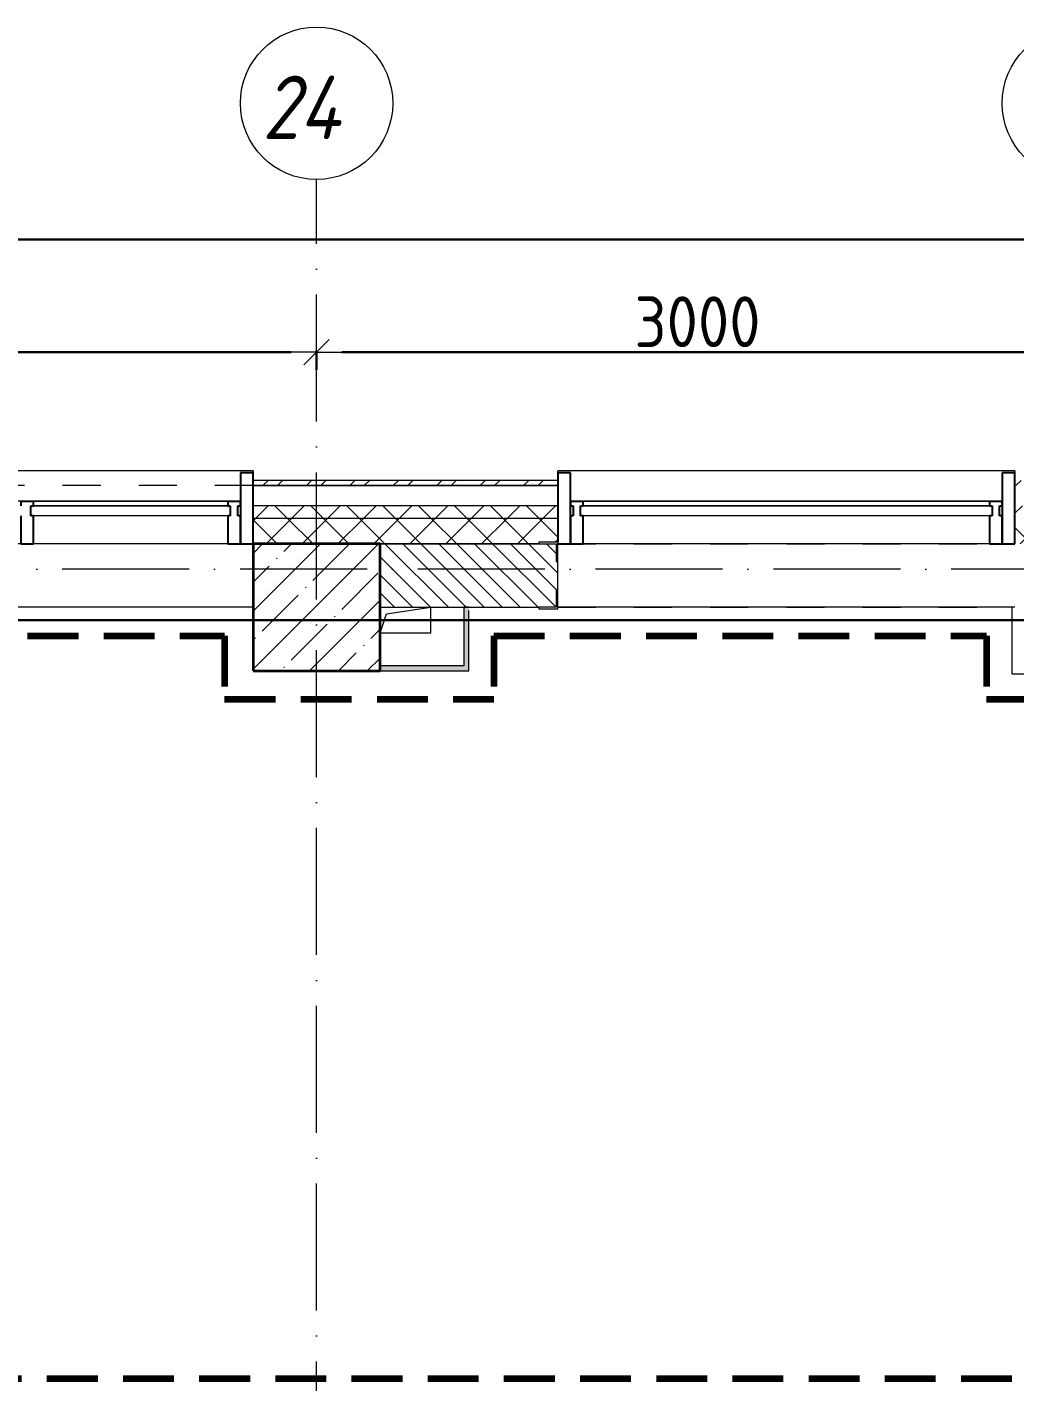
# Model space of a CAD drawing. Header units: millimetres. Extents: x -17017 to 628417, y -109036 to 199237.
# Drawn here: x 26190 to 30080, y -98215 to -92881 of the extents above; entities that cross this region are included whole.
import ezdxf

# ---------------------------------------------------------------- set-up
doc = ezdxf.new("R2010")
doc.units = ezdxf.units.MM
for name, pattern in [('50_200_ШТРИХ_1Т_ш5_п1_п1_', [700, 500, -100, 0, -100]), ('Штрих короткий', [300, 150, -150]), ('Штриховая _2 мм - 1 мм_', [300, 200, -100])]:
    doc.linetypes.add(name, pattern=pattern)
for name, color, linetype, lineweight in [('0-1', 7, 'Continuous', 5), ('0-2', 7, 'Continuous', 9), ('Импосты витража', 7, 'Continuous', 9), ('Импосты витража-1', 7, 'Continuous', 25), ('Несущие колонны', 7, 'Continuous', 9), ('Несущие колонны-1', 7, 'Continuous', 35), ('Обобщенные модели', 7, 'Continuous', 9), ('Общие ребра', 7, 'Continuous', 9), ('Окна', 7, 'Continuous', 9), ('Оси', 7, 'Continuous', 9), ('Оси-1', 7, 'Continuous', 20), ('Оси-2', 7, '50_200_ШТРИХ_1Т_ш5_п1_п1_', 9), ('Остекление-1', 7, 'Continuous', 9), ('Перемычка-1', 7, 'Штрих короткий', 9), ('Размеры', 7, 'Continuous', 15), ('Стены', 7, 'Continuous', 9), ('Стены-1', 7, 'Continuous', 13), ('стяжа', 7, 'Continuous', 30), ('Штриховка разреза-1', 7, 'Continuous', 9)]:
    doc.layers.add(name, color=color, linetype=linetype, lineweight=lineweight)
doc.layers.add('СТ-1_1', color=7, linetype='Штриховая _2 мм - 1 мм_', lineweight=90, true_color=0x888888)
doc.layers.add('Штриховка разреза-3', color=7, linetype='Continuous', lineweight=9, true_color=0x0080ff)
doc.layers.get('0-2').off()
doc.styles.add('ISOCPEUR_I_1', font='isocpeui.ttf', dxfattribs={"width": 0.85, "height": 2.5})
doc.styles.add('СПДС', font='isocpeur.ttf', dxfattribs={"width": 0.9})
doc.dimstyles.new('Размера А3', dxfattribs={"dimtxt": 200, "dimasz": 100, "dimexe": 70, "dimexo": 100, "dimgap": 20, "dimtad": 1, "dimdec": 0, "dimrnd": 10, "dimzin": 0, "dimdsep": 46, "dimtxsty": 'СПДС', "dimblk": 'ARROWHEAD_6', "dimcen": 1, "dimclrd": 256, "dimclre": 256, "dimclrt": 256, "dimazin": 0, "dimtfac": 1, "dimtdec": 0, "dimtmove": 2, "dimatfit": 3, "dimfxl": 1, "dimtolj": 1, "dimtzin": 0, "dimarcsym": 0})
pattern_1 = [(45, (0, 0), (-70.71068, 70.71068), []), (135, (0, 0), (-70.71068, -70.71068), [])]

# ---------------------------------------------------------------- blocks, each defined once
blk = doc.blocks.new('Ось сетки - Круг_Ø6_00__ISO-2_5_0_9K_-16731441-АИ2_02_План отделки стен 2-го этажа _Часть 2_')
at = {"layer": 'Оси-1'}
blk.add_circle((0, 0), 3, dxfattribs=at)
blk = doc.blocks.new('ARROWHEAD_6')
at = {"color": 0, "linetype": 'Continuous'}
for p, q in [((0, 0), (-1, 0)), ((-0.5, -0.5), (0.5, 0.5))]:
    blk.add_line(p, q, dxfattribs=at)
blk = doc.blocks.new('*D759')
at = {"layer": 'Defpoints', "color": 0, "transparency": 16777216}
for p in [(21329.9, -94054.7), (27329.9, -94054.7), (27329.9, -94160.8)]:
    blk.add_point(p, dxfattribs=at)
at = {"layer": 'Размеры', "lineweight": -2, "transparency": 16777216}
for p, q in [((21329.9, -94154.7), (21329.9, -94230.8)), ((27329.9, -94154.7), (27329.9, -94230.8)), ((21429.9, -94160.8), (27229.9, -94160.8))]:
    blk.add_line(p, q, dxfattribs=at)
at = {"layer": 'Размеры', "lineweight": -2, "transparency": 16777216, "xscale": 100, "yscale": 100, "zscale": 100, "rotation": 180}
blk.add_blockref('ARROWHEAD_6', (21329.9, -94160.8), dxfattribs=at)
at = {"layer": 'Размеры', "lineweight": -2, "transparency": 16777216, "xscale": 100, "yscale": 100, "zscale": 100}
blk.add_blockref('ARROWHEAD_6', (27329.9, -94160.8), dxfattribs=at)
at = {"layer": 'Размеры', "transparency": 16777216, "insert": (24329.9, -94040.8), "char_height": 200, "width": 2.488, "attachment_point": 5, "style": 'СПДС'}
blk.add_mtext('\\A1;6000', dxfattribs=at)
blk = doc.blocks.new('*D760')
at = {"layer": 'Defpoints', "color": 0, "transparency": 16777216}
for p in [(27329.9, -94054.7), (30329.9, -94054.7), (30329.9, -94160.8)]:
    blk.add_point(p, dxfattribs=at)
at = {"layer": 'Размеры', "lineweight": -2, "transparency": 16777216}
for p, q in [((27329.9, -94154.7), (27329.9, -94230.8)), ((30329.9, -94154.7), (30329.9, -94230.8)), ((27429.9, -94160.8), (30229.9, -94160.8))]:
    blk.add_line(p, q, dxfattribs=at)
at = {"layer": 'Размеры', "lineweight": -2, "transparency": 16777216, "xscale": 100, "yscale": 100, "zscale": 100, "rotation": 180}
blk.add_blockref('ARROWHEAD_6', (27329.9, -94160.8), dxfattribs=at)
at = {"layer": 'Размеры', "lineweight": -2, "transparency": 16777216, "xscale": 100, "yscale": 100, "zscale": 100}
blk.add_blockref('ARROWHEAD_6', (30329.9, -94160.8), dxfattribs=at)
at = {"layer": 'Размеры', "transparency": 16777216, "insert": (28829.9, -94040.8), "char_height": 200, "width": 2.488, "attachment_point": 5, "style": 'СПДС'}
blk.add_mtext('\\A1;3000', dxfattribs=at)
blk = doc.blocks.new('*D646')
at = {"layer": 'Defpoints', "color": 0, "transparency": 16777216}
for p in [(18329.9, -93610.9), (64429.9, -93716.9), (64429.9, -94750.6)]:
    blk.add_point(p, dxfattribs=at)
at = {"layer": 'Размеры', "lineweight": -2, "transparency": 16777216}
for p, q in [((64429.9, -94650.6), (64429.9, -93646.9)), ((18329.9, -93710.9), (18329.9, -93786.9)), ((18429.9, -93716.9), (64329.9, -93716.9))]:
    blk.add_line(p, q, dxfattribs=at)
at = {"layer": 'Размеры', "lineweight": -2, "transparency": 16777216, "xscale": 100, "yscale": 100, "zscale": 100, "rotation": 180}
blk.add_blockref('ARROWHEAD_6', (18329.9, -93716.9), dxfattribs=at)
at = {"layer": 'Размеры', "lineweight": -2, "transparency": 16777216, "xscale": 100, "yscale": 100, "zscale": 100}
blk.add_blockref('ARROWHEAD_6', (64429.9, -93716.9), dxfattribs=at)
at = {"layer": 'Размеры', "transparency": 16777216, "insert": (41379.9, -93596.9), "char_height": 200, "width": 2.997, "attachment_point": 5, "style": 'СПДС'}
blk.add_mtext('\\A1;46100', dxfattribs=at)
blk = doc.blocks.new('Проем_Дверь_Прямоугольный - 1800х2700h_оконные проемы-25805030-АИ2_02_План отделки стен 2-го этажа _Часть 2_')
at = {"layer": 'Перемычка-1'}
for p, q in [((900, 125), (-900, 125)), ((900, -125), (-900, -125))]:
    blk.add_line(p, q, dxfattribs=at)
blk = doc.blocks.new('PNS_Панель прямоугольная1 - Нр_Стекло - 40мм-25293744-АИ2_02_План отделки стен 2-го этажа _Часть 2_')
at = {"layer": 'Остекление-1'}
for p, q in [((-800, 40), (800, 40)), ((-810, 0), (810, 0)), ((800, 0), (-800, 0))]:
    blk.add_line(p, q, dxfattribs=at)
blk = doc.blocks.new('Прямоугольный импост - Импост структурный с накладкой - 150мм-25651488-АИ2_02_План отделки стен 2-го этажа _Часть 2_')
at = {"layer": 'Импосты витража'}
for p, q in [((44650, -100), (46250, -100)), ((44650, -267), (46250, -267))]:
    blk.add_line(p, q, dxfattribs=at)
blk = doc.blocks.new('Прямоугольный импост - Импост структурный с накладкой - 150мм-25651501-АИ2_02_План отделки стен 2-го этажа _Часть 2_')
at = {"layer": 'Импосты витража-1'}
for p, q in [((-25, 0), (-25, 17)), ((-25, 17), (25, 17)), ((-15, 0), (-25, 0)), ((-15, -40), (-15, 0)), ((25, 0), (15, 0)), ((15, 0), (15, -40)), ((25, 17), (25, 0)), ((-25, -150), (-25, -40)), ((-25, -40), (-15, -40)), ((15, -40), (25, -40)), ((25, -40), (25, -150)), ((25, -150), (-25, -150))]:
    blk.add_line(p, q, dxfattribs=at)
blk = doc.blocks.new('Прямоугольный импост - Откос НВФ_50х280 мм-25995271-АИ2_02_План отделки стен 2-го этажа _Часть 2_')
at = {"layer": 'Импосты витража-1'}
for p, q in [((-50, 130), (0, 130)), ((-50, -150), (-50, 130)), ((0, 130), (0, -144)), ((0, -150), (-50, -150))]:
    blk.add_line(p, q, dxfattribs=at)
blk = doc.blocks.new('Прямоугольный импост - Откос НВФ_50х280 мм-V163-АИ2_02_План отделки стен 2-го этажа _Часть 2_')
at = {"layer": 'Импосты витража-1'}
for p, q in [((0, 130), (-50, 130)), ((-50, 130), (-50, -150)), ((0, -150), (0, 130)), ((-50, -150), (0, -150))]:
    blk.add_line(p, q, dxfattribs=at)
blk = doc.blocks.new('PNS_Панель прямоугольная1 - Нр_Стекло - 40мм-25374206-АИ2_02_План отделки стен 2-го этажа _Часть 2_')
at = {"layer": 'Остекление-1'}
for p, q in [((-382.5, 40), (382.5, 40)), ((-392.5, 0), (392.5, 0)), ((382.5, 0), (-382.5, 0))]:
    blk.add_line(p, q, dxfattribs=at)
blk = doc.blocks.new('Прямоугольный импост - Импост структурный с накладкой - 150мм-25669420-АИ2_02_План отделки стен 2-го этажа _Часть 2_')
at = {"layer": 'Импосты витража'}
for p, q in [((74850, -100), (75615, -100)), ((74850, -267), (75615, -267))]:
    blk.add_line(p, q, dxfattribs=at)
blk = doc.blocks.new('Прямоугольный импост - Импост структурный с накладкой - 150мм-25647644-АИ2_02_План отделки стен 2-го этажа _Часть 2_')
at = {"layer": 'Импосты витража-1'}
for p, q in [((-25, 0), (-25, 17)), ((-25, 17), (25, 17)), ((-15, 0), (-25, 0)), ((-15, -40), (-15, 0)), ((25, 0), (15, 0)), ((15, 0), (15, -40)), ((25, 17), (25, 0)), ((-25, -150), (-25, -40)), ((-25, -40), (-15, -40)), ((15, -40), (25, -40)), ((25, -40), (25, -150)), ((25, -150), (-25, -150))]:
    blk.add_line(p, q, dxfattribs=at)
blk = doc.blocks.new('Прямоугольный импост - Импост структурный с накладкой - 150мм-25647633-АИ2_02_План отделки стен 2-го этажа _Часть 2_')
at = {"layer": 'Импосты витража-1'}
for p, q in [((-25, 0), (-25, 17)), ((-25, 17), (25, 17)), ((-15, 0), (-25, 0)), ((-15, -40), (-15, 0)), ((25, 17), (25, 0)), ((-25, -150), (-25, -40)), ((-25, -40), (-15, -40)), ((25, -40), (25, -150)), ((25, -150), (-25, -150))]:
    blk.add_line(p, q, dxfattribs=at)
blk = doc.blocks.new('Прямоугольный импост - Откос НВФ_50х280 мм-V153-АИ2_02_План отделки стен 2-го этажа _Часть 2_')
at = {"layer": 'Импосты витража-1'}
for p, q in [((0, 130), (-50, 130)), ((-50, 130), (-50, -150)), ((0, -150), (0, 130)), ((-50, -150), (0, -150))]:
    blk.add_line(p, q, dxfattribs=at)
blk = doc.blocks.new('Проем_Дверь_Прямоугольный - 5500х2700h_оконные проемы-30617494-АИ2_02_План отделки стен 2-го этажа _Часть 2_')
at = {"layer": 'Перемычка-1'}
for p, q in [((2750, 115), (-2750, 115)), ((2750, -115), (-2750, -115))]:
    blk.add_line(p, q, dxfattribs=at)
blk = doc.blocks.new('Фахверк_СКБ_Уголок - 250_2700-27497298-АИ2_02_План отделки стен 2-го этажа _Часть 2_')
at = {"layer": 'Обобщенные модели'}
for p, q in [((200, 181), (125, 181)), ((125, 181), (125, 106)), ((131, 106), (131, 175)), ((131, 175), (200, 175)), ((200, 175), (200, 181)), ((125, 106), (131, 106)), ((131, -6), (125, -6)), ((125, -6), (125, -81)), ((131, -75), (131, -6)), ((125, -81), (200, -81)), ((200, -75), (131, -75)), ((200, -81), (200, -75))]:
    blk.add_line(p, q, dxfattribs=at)
blk = doc.blocks.new('AR_Отверстие прямоугольное _в плите_ - AR_Отверстие прямоугольное _в плите_-V209-АИ2_02_План отделки стен 2-го этажа _Часть 2_')
at = {"layer": 'Обобщенные модели'}
for p, q in [((-100, -50), (-75, 25)), ((-75, 25), (100, 50)), ((100, -50), (100, 50)), ((-100, -50), (100, -50))]:
    blk.add_line(p, q, dxfattribs=at)
blk = doc.blocks.new('Отлив_СКБ - Отлив витража_120_НВФ-31885513-АИ2_02_План отделки стен 2-го этажа _Часть 2_')
at = {"layer": 'Окна'}
for p, q in [((0, 113), (0, 120)), ((7800, 120), (0, 120)), ((7800, 120), (7800, 113)), ((50, 2), (7750, 2))]:
    blk.add_line(p, q, dxfattribs=at)
blk = doc.blocks.new('Отлив_СКБ - Отлив витража_120_НВФ-31885689-АИ2_02_План отделки стен 2-го этажа _Часть 2_')
at = {"layer": 'Окна'}
for p, q in [((0, 113), (0, 120)), ((1800, 120), (0, 120)), ((1800, 120), (1800, 113)), ((50, 2), (1750, 2))]:
    blk.add_line(p, q, dxfattribs=at)
blk = doc.blocks.new('0125-Р-ОО-Ш2-АР-о_23_10_2024_rvt-1-АИ2_02_План отделки стен 2-го этажа _Часть 2_')
at = {"layer": 'Несущие колонны'}
h = blk.add_hatch(dxfattribs=at)
h.set_pattern_fill('FP_1', color=256, style=0, pattern_type=2)
h.set_pattern_definition([(45, (0, 0), (-114.04925, 114.04925), []), (45, (114.05, 0), (-114.04925, 114.04925), [201.612, -40.322, 3.353, -36.97])])
h.paths.add_polyline_path([(37150, 10800), (37650, 10800), (37650, 11300), (37150, 11300)], flags=0)
at = {"layer": 'Штриховка разреза-1'}
h = blk.add_hatch(dxfattribs=at)
h.set_pattern_fill('FP_80', color=256, style=0, pattern_type=2)
h.set_pattern_definition([(45, (0, 0), (-85.5366, 85.5366), []), (45, (57.02, 0), (-85.5366, 85.5366), [])])
h.paths.add_polyline_path([(40665, 11530), (40665, 11550), (40150, 11550), (40150, 11530)], flags=0)
h.paths.add_polyline_path([(37894.8, 11530), (38350, 11530), (38350, 11550), (37150, 11550), (37150, 11530)], flags=0)
h.paths.add_polyline_path([(29350, 11530), (29350, 11550), (26200, 11550), (26200, 11530), (29040.9, 11530)], flags=0)
h = blk.add_hatch(dxfattribs=at)
h.set_pattern_fill('FP_81', color=256, style=0, pattern_type=2)
h.set_pattern_definition(pattern_1)
h.paths.add_polyline_path([(76700, 11400), (76700, 11450), (70350, 11450), (70350, 11400), (76106.4, 11400)], flags=0)
h.paths.add_polyline_path([(67718.5, 11400), (68550, 11400), (68550, 11450), (67350, 11450), (67350, 11400)], flags=0)
h.paths.add_polyline_path([(64350, 11400), (65550, 11400), (65550, 11450), (64350, 11450)], flags=0)
h.paths.add_polyline_path([(61350, 11400), (62550, 11400), (62550, 11450), (61350, 11450)], flags=0)
h.paths.add_polyline_path([(59330.6, 11400), (59550, 11400), (59550, 11450), (58350, 11450), (58350, 11400)], flags=0)
h.paths.add_polyline_path([(53550, 11400), (53550, 11450), (52350, 11450), (52350, 11400), (53272.7, 11400)], flags=0)
h.paths.add_polyline_path([(56534.6, 11400), (56550, 11400), (56550, 11450), (55350, 11450), (55350, 11400), (55602.6, 11400)], flags=0)
h.paths.add_polyline_path([(50010.7, 11400), (50550, 11400), (50550, 11450), (49350, 11450), (49350, 11400)], flags=0)
h.paths.add_polyline_path([(47550, 11400), (47550, 11450), (46350, 11450), (46350, 11400), (47214.7, 11400)], flags=0)
h.paths.add_polyline_path([(44418.8, 11400), (44550, 11400), (44550, 11450), (43350, 11450), (43350, 11400), (43486.8, 11400)], flags=0)
h.paths.add_polyline_path([(41156.8, 11400), (41550, 11400), (41550, 11450), (40150, 11450), (40150, 11400), (40690.8, 11400)], flags=0)
h.paths.add_polyline_path([(38350, 11400), (38350, 11450), (37150, 11450), (37150, 11400), (37894.8, 11400)], flags=0)
h.paths.add_polyline_path([(29350, 11400), (29350, 11450), (26180, 11450), (26180, 11400), (29040.9, 11400)], flags=0)
h = blk.add_hatch(dxfattribs=at)
h.set_pattern_fill('FP_81', color=256, style=0, pattern_type=2)
h.set_pattern_definition(pattern_1)
h.paths.add_polyline_path([(74200, 11300), (76700, 11300), (76700, 11400), (70350, 11400), (70350, 11306), (70425, 11306), (70425, 11300), (73700, 11300)], flags=0)
h.paths.add_polyline_path([(68475, 11300), (68475, 11306), (68550, 11306), (68550, 11400), (67350, 11400), (67350, 11306), (67425, 11306), (67425, 11300), (67718.5, 11300)], flags=0)
h.paths.add_polyline_path([(65200, 11300), (65475, 11300), (65475, 11306), (65550, 11306), (65550, 11400), (64350, 11400), (64350, 11306), (64425, 11306), (64425, 11300), (64922.5, 11300)], flags=0)
h.paths.add_polyline_path([(62126.6, 11300), (62475, 11300), (62475, 11306), (62550, 11306), (62550, 11400), (61350, 11400), (61350, 11306), (61425, 11306), (61425, 11300), (61700, 11300)], flags=0)
h.paths.add_polyline_path([(58425, 11300), (59475, 11300), (59475, 11306), (59550, 11306), (59550, 11400), (58350, 11400), (58350, 11306), (58425, 11306)], flags=0)
h.paths.add_polyline_path([(55700, 11300), (56475, 11300), (56475, 11306), (56550, 11306), (56550, 11400), (55350, 11400), (55350, 11306), (55425, 11306), (55425, 11300), (55602.6, 11300)], flags=0)
h.paths.add_polyline_path([(52806.7, 11300), (53475, 11300), (53475, 11306), (53550, 11306), (53550, 11400), (52350, 11400), (52350, 11306), (52425, 11306), (52425, 11300), (52700, 11300)], flags=0)
h.paths.add_polyline_path([(50010.7, 11300), (50475, 11300), (50475, 11306), (50550, 11306), (50550, 11400), (49350, 11400), (49350, 11306), (49425, 11306), (49425, 11300)], flags=0)
h.paths.add_polyline_path([(47200, 11300), (47475, 11300), (47475, 11306), (47550, 11306), (47550, 11400), (46350, 11400), (46350, 11306), (46425, 11306), (46425, 11300), (46748.7, 11300)], flags=0)
h.paths.add_polyline_path([(44475, 11300), (44475, 11306), (44550, 11306), (44550, 11400), (43350, 11400), (43350, 11306), (43425, 11306), (43425, 11300), (44418.8, 11300)], flags=0)
h.paths.add_polyline_path([(41475, 11300), (41475, 11306), (41550, 11306), (41550, 11400), (40150, 11400), (40150, 11300), (41200, 11300)], flags=0)
h.paths.add_polyline_path([(38275, 11300), (38275, 11306), (38350, 11306), (38350, 11400), (37150, 11400), (37150, 11300), (37894.8, 11300)], flags=0)
h.paths.add_polyline_path([(29275, 11300), (29275, 11306), (29350, 11306), (29350, 11400), (26180, 11400), (26180, 11300), (29040.9, 11300)], flags=0)
h = blk.add_hatch(dxfattribs=at)
h.set_pattern_fill('FP_2', color=256, style=0, pattern_type=2)
h.set_pattern_definition([(135, (0, 0), (-35.35534, -35.35534), [])])
h.paths.add_polyline_path([(38275, 11050), (38344, 11050), (38344, 11119), (38350, 11119), (38350, 11231), (38344, 11231), (38344, 11300), (37650, 11300), (37650, 11050), (38094, 11050)], flags=0)
at = {"layer": 'Несущие колонны-1'}
for p, q in [((37650, 11300), (37150, 11300)), ((37150, 11300), (37150, 10800)), ((37650, 10800), (37650, 11300)), ((37150, 10800), (37650, 10800))]:
    blk.add_line(p, q, dxfattribs=at)
at = {"layer": 'Общие ребра'}
for p, q in [((38350, 11450), (37150, 11450)), ((38350, 11400), (37150, 11400)), ((37650, 11300), (38275, 11300)), ((38275, 11300), (37650, 11300))]:
    blk.add_line(p, q, dxfattribs=at)
at = {"layer": 'Стены'}
for p, q in [((37150, 11050), (31650, 11050)), ((40138, 11050), (38350, 11050))]:
    blk.add_line(p, q, dxfattribs=at)
at = {"layer": 'Стены-1'}
for p, q in [((38350, 11550), (37150, 11550)), ((37150, 11550), (37150, 11530)), ((38350, 11530), (37150, 11530)), ((37150, 11530), (37150, 11300)), ((37150, 11530), (38350, 11530)), ((38350, 11530), (38350, 11550)), ((38350, 11306), (38350, 11530)), ((40150, 11530), (40150, 11300)), ((37150, 11300), (37650, 11300)), ((37650, 11300), (37650, 11050)), ((38350, 11119), (38350, 11231)), ((37650, 11050), (38275, 11050))]:
    blk.add_line(p, q, dxfattribs=at)
at = {"layer": '0-2'}
for name, p in [('Отлив_СКБ - Отлив витража_120_НВФ-31885513-АИ2_02_План отделки стен 2-го этажа _Часть 2_', (29350, 11467)), ('Прямоугольный импост - Откос НВФ_50х280 мм-V153-АИ2_02_План отделки стен 2-го этажа _Часть 2_', (37150, 11450)), ('Отлив_СКБ - Отлив витража_120_НВФ-31885689-АИ2_02_План отделки стен 2-го этажа _Часть 2_', (38350, 11467)), ('Прямоугольный импост - Откос НВФ_50х280 мм-V163-АИ2_02_План отделки стен 2-го этажа _Часть 2_', (40150, 11450)), ('Проем_Дверь_Прямоугольный - 5500х2700h_оконные проемы-30617494-АИ2_02_План отделки стен 2-го этажа _Часть 2_', (34400, 11415)), ('AR_Отверстие прямоугольное _в плите_ - AR_Отверстие прямоугольное _в плите_-V209-АИ2_02_План отделки стен 2-го этажа _Часть 2_', (37750, 11000))]:
    blk.add_blockref(name, p, dxfattribs=at)
at = {"layer": '0-2', "extrusion": (0, 0, -1)}
for name, p in [('Прямоугольный импост - Откос НВФ_50х280 мм-25995271-АИ2_02_План отделки стен 2-го этажа _Часть 2_', (-38350, 11450)), ('Прямоугольный импост - Импост структурный с накладкой - 150мм-25647633-АИ2_02_План отделки стен 2-го этажа _Часть 2_', (-36260, 11450)), ('Прямоугольный импост - Импост структурный с накладкой - 150мм-25647644-АИ2_02_План отделки стен 2-го этажа _Часть 2_', (-37075, 11450)), ('Прямоугольный импост - Импост структурный с накладкой - 150мм-25651501-АИ2_02_План отделки стен 2-го этажа _Часть 2_', (-38425, 11450)), ('Прямоугольный импост - Импост структурный с накладкой - 150мм-25651501-АИ2_02_План отделки стен 2-го этажа _Часть 2_', (-40075, 11450))]:
    blk.add_blockref(name, p, dxfattribs=at)
at = {"layer": '0-2', "rotation": 180}
for name, p in [('PNS_Панель прямоугольная1 - Нр_Стекло - 40мм-25374206-АИ2_02_План отделки стен 2-го этажа _Часть 2_', (36667.5, 11450)), ('Прямоугольный импост - Импост структурный с накладкой - 150мм-25669420-АИ2_02_План отделки стен 2-го этажа _Часть 2_', (111900, 11200)), ('PNS_Панель прямоугольная1 - Нр_Стекло - 40мм-25293744-АИ2_02_План отделки стен 2-го этажа _Часть 2_', (39250, 11450)), ('Прямоугольный импост - Импост структурный с накладкой - 150мм-25651488-АИ2_02_План отделки стен 2-го этажа _Часть 2_', (84700, 11200)), ('Фахверк_СКБ_Уголок - 250_2700-27497298-АИ2_02_План отделки стен 2-го этажа _Часть 2_', (38475, 11225)), ('Проем_Дверь_Прямоугольный - 1800х2700h_оконные проемы-25805030-АИ2_02_План отделки стен 2-го этажа _Часть 2_', (39250, 11175))]:
    blk.add_blockref(name, p, dxfattribs=at)
blk = doc.blocks.new('2ч2эт')
at = {"layer": 'Штриховка разреза-3'}
for points in [[(27929.9, -95395.3), (27929.9, -95165.3), (27909.9, -95165.3), (27909.9, -95395.3)], [(27579.9, -95415.3), (27929.9, -95415.3), (27929.9, -95395.3), (27579.9, -95395.3)]]:
    blk.add_hatch(color=256, dxfattribs=at).paths.add_polyline_path(points, flags=0)
at = {"layer": 'СТ-1_1'}
for p, q in [((21691.9, -95277.3), (26967.9, -95277.3)), ((26967.9, -95277.3), (26967.9, -95527.3)), ((28027.9, -95277.3), (29967.9, -95277.3)), ((28027.9, -95277.3), (28027.9, -95527.3)), ((29967.9, -95277.3), (29967.9, -95527.3)), ((26967.9, -95527.3), (28027.9, -95527.3)), ((29967.9, -95527.3), (30667.9, -95527.3)), ((30667.9, -98203.3), (14267.9, -98203.3))]:
    blk.add_line(p, q, dxfattribs=at)
at = {"layer": 'Стены-1'}
for p, q in [((27929.9, -95165.3), (27909.9, -95165.3)), ((27909.9, -95165.3), (27909.9, -95395.3)), ((30067.9, -95165.3), (30067.9, -95427.3)), ((30079.9, -95165.3), (30067.9, -95165.3)), ((27929.9, -95415.3), (27929.9, -95177.3)), ((27909.9, -95395.3), (27579.9, -95395.3)), ((27579.9, -95395.3), (27579.9, -95415.3)), ((27579.9, -95415.3), (27929.9, -95415.3)), ((30067.9, -95427.3), (30779.9, -95427.3))]:
    blk.add_line(p, q, dxfattribs=at)
at = {"layer": 'стяжа'}
blk.add_lwpolyline([(2042, -95215.3), (54649.6, -95215.3)], dxfattribs=at)
at = {"layer": '0-1'}
blk.add_blockref('0125-Р-ОО-Ш2-АР-о_23_10_2024_rvt-1-АИ2_02_План отделки стен 2-го этажа _Часть 2_', (-10070.1, -106215.3), dxfattribs=at)
blk = doc.blocks.new('ось2эт')
at = {"layer": 'Оси-2'}
for p, q in [((27329.9, -108435.9), (27329.9, -93480.6)), ((96138.3, -95015.3), (-12388.8, -95015.3))]:
    blk.add_line(p, q, dxfattribs=at)
at = {"layer": 'Оси-1', "xscale": 99.99999999999993, "yscale": 99.99999999999993, "zscale": 99.99999999999993}
for p in [(27329.9, -93180.6), (30329.9, -93180.6)]:
    blk.add_blockref('Ось сетки - Круг_Ø6_00__ISO-2_5_0_9K_-16731441-АИ2_02_План отделки стен 2-го этажа _Часть 2_', p, dxfattribs=at)
at = {"layer": 'Оси', "insert": (27116, -93071.8), "char_height": 250, "width": 425.696, "attachment_point": 1, "style": 'ISOCPEUR_I_1'}
blk.add_mtext('24', dxfattribs=at)
at = {"layer": 'Размеры'}
for base, p1, p2, picture, middle in [((64429.9, -93716.9), (18329.9, -93610.9), (64429.9, -94750.6), '*D646', (41379.9, -93596.9)), ((27329.9, -94160.8), (21329.9, -94054.7), (27329.9, -94054.7), '*D759', (24329.9, -94040.8)), ((30329.9, -94160.8), (27329.9, -94054.7), (30329.9, -94054.7), '*D760', (28829.9, -94040.8))]:
    dim = blk.add_linear_dim(base=base, p1=p1, p2=p2, dimstyle='Размера А3', dxfattribs=at)
    dim.commit()
    dim.dimension.update_dxf_attribs({"geometry": picture, "text_midpoint": middle})

msp = doc.modelspace()

# ---------------------------------------------------------------- linework, layer by layer
at = {"layer": 'стяжа'}
msp.add_lwpolyline([(30835.6, -95215.3), (-10038, -95215.3), (-10038, -98325.3), (30835.6, -98325.3)], close=True, dxfattribs=at)

# ---------------------------------------------------------------- block references
for name in ['ось2эт', '2ч2эт']:
    msp.add_blockref(name, (0, 0), dxfattribs=at)

doc.saveas('drawing.dxf')
